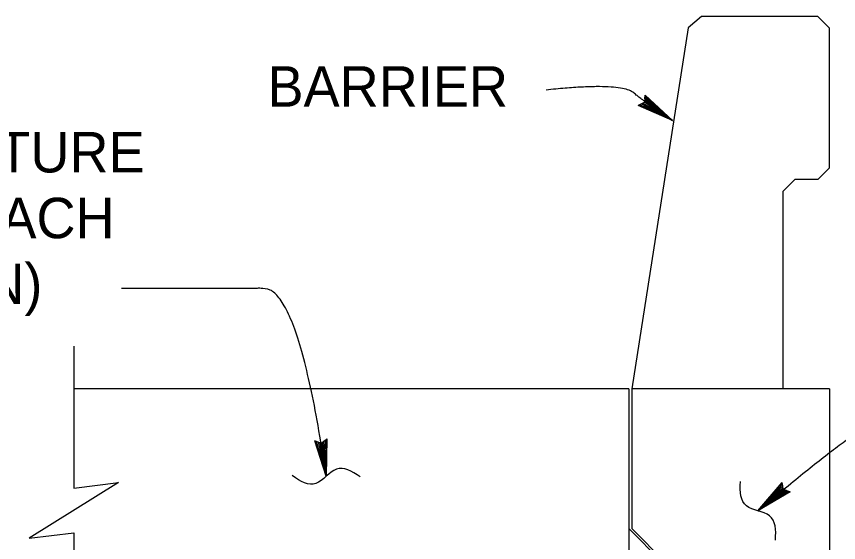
# Model space of a CAD drawing. Extents: x -893 to 867, y -474 to 712.
# Drawn here: x -650.9 to -503.7, y 92.2 to 186.5 of the extents above; entities that cross this region are included whole.
import ezdxf

# ---------------------------------------------------------------- set-up
doc = ezdxf.new("R2010")
doc.units = 0
for name, color, linetype in [('df_INLET', 7, 'Continuous'), ('pp_PRESENTATION', 7, 'Continuous'), ('str_Concrete-A', 7, 'Continuous'), ('str_Text-A', 7, 'Continuous')]:
    doc.layers.add(name, color=color, linetype=linetype)

msp = doc.modelspace()

# ---------------------------------------------------------------- linework, layer by layer
at = {"layer": 'df_INLET'}
msp.add_line((-541.23, 94.75), (-530.29, 83.81), dxfattribs=at)
at = {"layer": 'pp_PRESENTATION'}
for p, q in [((-640.59, 127.42), (-640.59, 102.01)), ((-640.59, 94.01), (-640.59, 69.24))]:
    msp.add_line(p, q, dxfattribs=at)
msp.add_lwpolyline([(-640.59, 102.01), (-632.59, 103.01), (-648.59, 93.01), (-640.59, 94.01)], dxfattribs=at)
at = {"layer": 'str_Concrete-A'}
for p, q in [((-528.21, 186.46), (-530.61, 184.4)), ((-507.36, 186.46), (-528.21, 186.46)), ((-507.36, 186.46), (-505.28, 184.38)), ((-530.61, 184.4), (-540.71, 119.77)), ((-505.28, 159.37), (-505.28, 184.38)), ((-505.28, 159.37), (-507.36, 157.28)), ((-511.53, 157.28), (-513.62, 155.2)), ((-507.36, 157.28), (-511.53, 157.28)), ((-513.62, 119.77), (-513.62, 155.2)), ((-541.23, 119.77), (-640.59, 119.77)), ((-541.23, 119.77), (-541.23, 88.51)), ((-540.71, 119.77), (-540.71, 94.76)), ((-505.28, 119.77), (-540.71, 119.77)), ((-505.28, 119.77), (-505.28, -208.36)), ((-530.29, 84.34), (-540.71, 94.76))]:
    msp.add_line(p, q, dxfattribs=at)
at = {"layer": 'str_Text-A'}
for p, q in [((-538.34, 171.72), (-538.32, 172.37)), ((-538.32, 172.37), (-533.4, 167.84)), ((-538.94, 170.8), (-539.53, 170.53)), ((-538.35, 171.08), (-538.94, 170.8)), ((-538.94, 170.8), (-533.4, 167.84)), ((-538.65, 170.94), (-533.4, 167.84)), ((-538.34, 171.72), (-538.35, 171.08)), ((-533.4, 167.84), (-538.35, 171.4)), ((-538.35, 171.08), (-533.4, 167.84)), ((-533.4, 167.84), (-538.34, 171.72)), ((-538.33, 172.05), (-533.4, 167.84)), ((-533.4, 167.84), (-539.53, 170.53)), ((-533.4, 167.84), (-539.23, 170.66)), ((-596.86, 110.23), (-597.45, 110.49)), ((-595.41, 104.12), (-597.45, 110.49)), ((-595.77, 110.39), (-595.27, 110.81)), ((-595.52, 110.6), (-595.41, 104.12)), ((-595.27, 110.81), (-595.41, 104.12)), ((-595.41, 104.12), (-597.16, 110.36)), ((-596.86, 110.23), (-595.41, 104.12)), ((-596.27, 109.98), (-596.86, 110.23)), ((-596.56, 110.1), (-595.41, 104.12)), ((-595.77, 110.39), (-596.27, 109.98)), ((-596.27, 109.98), (-595.41, 104.12)), ((-595.41, 104.12), (-596.02, 110.18)), ((-595.41, 104.12), (-595.77, 110.39)), ((-518.1, 97.92), (-513.78, 103.03)), ((-518.1, 97.92), (-513.73, 102.71)), ((-513.68, 102.39), (-518.1, 97.92)), ((-513.63, 102.07), (-518.1, 97.92)), ((-513.58, 101.75), (-518.1, 97.92)), ((-518.1, 97.92), (-513.27, 101.65)), ((-513.68, 102.39), (-513.78, 103.03)), ((-513.58, 101.75), (-513.68, 102.39)), ((-512.97, 101.55), (-513.58, 101.75)), ((-518.1, 97.92), (-512.97, 101.55)), ((-512.66, 101.45), (-518.1, 97.92)), ((-512.35, 101.35), (-518.1, 97.92)), ((-512.97, 101.55), (-512.35, 101.35))]:
    msp.add_line(p, q, dxfattribs=at)
for points, degree in [([(-533.4, 167.84), (-538.12, 170.91), (-542.7, 174.7), (-556.03, 173.28)], 2), ([(-595.41, 104.12), (-600.32, 137.77), (-612.93, 137.77), (-632.08, 137.77)], 2), ([(-518.1, 97.92), (-499.88, 113.35), (-489.84, 117.09), (-472.09, 117.09)], 2), ([(-589.32, 103.99), (-590.83, 105.12), (-593.75, 106.59), (-597.08, 101.65), (-599.99, 103.11), (-601.5, 104.24)], 3), ([(-514.98, 92.69), (-514.83, 94.57), (-515.12, 97.82), (-521.08, 98.03), (-521.38, 101.28), (-521.22, 103.16)], 3)]:
    msp.add_open_spline(points, degree=degree, dxfattribs=at)

# ---------------------------------------------------------------- texts
for s, p in [('BARRIER ', (-605.93, 170.3)), ('STRUCTURE', (-687.68, 158.52)), ('APPROACH', (-687.68, 146.74)), ('(TYPE N)', (-687.68, 134.97))]:
    msp.add_text(s, height=7.247, dxfattribs=at).set_placement(p)

doc.saveas('drawing.dxf')
